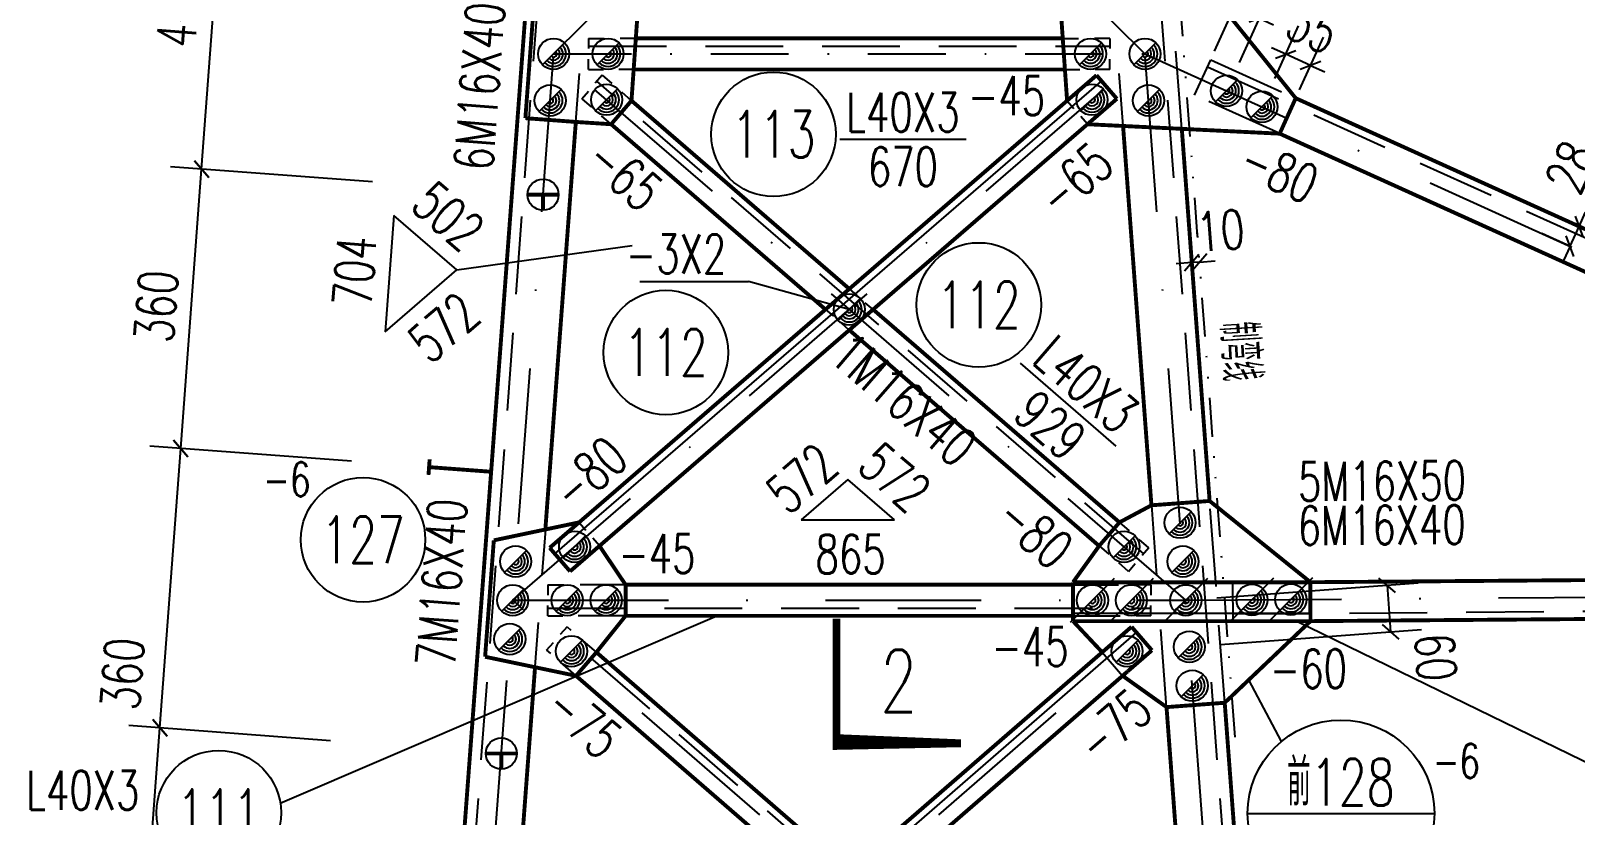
# Model space of a CAD drawing. Header units: millimetres. Extents: x 25940 to 26781, y -9515 to -8921.
# Drawn here: x 26077.5 to 26176.7, y -9267.2 to -9216.8 of the extents above; entities that cross this region are included whole.
import ezdxf
from ezdxf.enums import TextEntityAlignment as Align

# ---------------------------------------------------------------- set-up
doc = ezdxf.new("R2010")
doc.units = ezdxf.units.MM
doc.header["$LTSCALE"] = 10
for name, pattern in [('DASHDOT', [1, 0.5, -0.25, 0, -0.25]), ('DASHDOTX2', [2, 1, -0.5, 0, -0.5]), ('DASHED', [0.75, 0.5, -0.25]), ('DIVIDE2', [0.625, 0.25, -0.125, 0, -0.125, 0, -0.125])]:
    doc.linetypes.add(name, pattern=pattern)
for name, color, linetype in [('1', 1, 'DASHED'), ('2', 1, 'Continuous'), ('3', 1, 'Continuous'), ('4', 2, 'DASHDOTX2'), ('5', 2, 'DASHDOT'), ('7', 3, 'DIVIDE2')]:
    doc.layers.add(name, color=color, linetype=linetype)
doc.styles.add('DXT', font='simplex.shx', dxfattribs={"width": 0.72, "bigfont": 'hztxt.shx'})
doc.styles.get("Standard").update_dxf_attribs({"font": 'SIMPLEX.shx', "width": 0.7, "bigfont": 'gbhzfs.shx'})
doc.dimstyles.new('BZ$0', dxfattribs={"dimtxt": 2.5, "dimasz": 1, "dimexe": 2, "dimexo": 2, "dimgap": 1, "dimtad": 1, "dimdec": 0, "dimlfac": 20, "dimzin": 12, "dimdsep": 46, "dimtxsty": 'DXT', "dimblk": 'OBLIQUE', "dimcen": 0.09, "dimclrd": 1, "dimclre": 1, "dimclrt": 7, "dimadec": 4, "dimazin": 3, "dimtfac": 1.4, "dimtdec": 0, "dimtix": 1, "dimtmove": 2, "dimatfit": 3, "dimldrblk": 'OBLIQUE', "dimfxl": 1, "dimtolj": 1, "dimtzin": 0, "dimarcsym": 0})

# ---------------------------------------------------------------- blocks, each defined once
blk = doc.blocks.new('M16X40')
blk.add_line((-0.1414200067520142, -0.1414200067520142), (0.1414200067520142, 0.1414200067520142))
blk.add_circle((0, 0), 0.2000000029802322)
for radius in [0.1599984774463594, 0.1199988633531256, 0.0799992387231797, 0.0399996193615898]:
    blk.add_arc((0, 0), radius, 225.0000000000001, 45.00000000000005)
blk = doc.blocks.new('_Oblique')
at = {"color": 0, "linetype": 'ByBlock', "lineweight": -2}
blk.add_line((-0.5, -0.5), (0.5, 0.5), dxfattribs=at)
blk = doc.blocks.new('*D60')
at = {"layer": '3', "color": 1, "lineweight": -2}
for p, q in [((26100.94905849594, -9206.565575498635), (26087.98523786182, -9205.59600869814)), ((26088.48805244371, -9225.689163894196), (26089.97966764429, -9205.745172510073)), ((26099.45755849593, -9226.509575498632), (26086.49362266124, -9225.540000082263))]:
    blk.add_line(p, q, dxfattribs=at)
at = {"layer": 'Defpoints', "color": 0}
for p in [(26089.97966764429, -9205.745172510073), (26102.94348827841, -9206.714739310568), (26101.4519882784, -9226.658739310566)]:
    blk.add_point(p, dxfattribs=at)
at = {"layer": '3', "color": 1, "lineweight": -2}
for p, rotation in [((26089.97966764429, -9205.745172510073), 85.72279999990117), ((26088.48805244371, -9225.689163894196), 265.7227999999012)]:
    blk.add_blockref('_Oblique', p, dxfattribs=dict(at, rotation=rotation))
at = {"layer": '3', "color": 7, "insert": (26086.99012653872, -9215.54935891371), "char_height": 2.5, "attachment_point": 5, "rotation": 85.72279999990116, "style": 'DXT'}
blk.add_mtext('\\A1;400', dxfattribs=at)
blk = doc.blocks.new('*D61')
at = {"layer": '3', "color": 1, "lineweight": -2}
for p, q in [((26099.45755849593, -9226.509575498632), (26086.49362266131, -9225.540000082268)), ((26087.14556817922, -9243.639165071052), (26088.48805244378, -9225.689163894202)), ((26098.11505849593, -9244.459575498628), (26085.15113839675, -9243.490001259119))]:
    blk.add_line(p, q, dxfattribs=at)
at = {"layer": 'Defpoints', "color": 0}
for p in [(26088.48805244378, -9225.689163894202), (26101.4519882784, -9226.658739310566), (26100.10948827841, -9244.60873931056)]:
    blk.add_point(p, dxfattribs=at)
at = {"layer": '3', "color": 1, "lineweight": -2}
for p, rotation in [((26088.48805244378, -9225.689163894202), 85.72279999990117), ((26087.14556817922, -9243.639165071052), 265.7227999999012)]:
    blk.add_blockref('_Oblique', p, dxfattribs=dict(at, rotation=rotation))
at = {"layer": '3', "color": 7, "insert": (26085.57307680622, -9234.496355194202), "char_height": 2.5, "attachment_point": 5, "rotation": 85.72279999990116, "style": 'DXT'}
blk.add_mtext('\\A1;360', dxfattribs=at)
blk = doc.blocks.new('*D62')
at = {"layer": '3', "color": 1, "lineweight": -2}
for p, q in [((26098.11505849593, -9244.459575498628), (26085.1511383968, -9243.490001259122)), ((26085.8030839147, -9261.589166247917), (26087.14556817927, -9243.639165071056)), ((26096.77255849594, -9262.409575498632), (26083.80865413223, -9261.440002435984))]:
    blk.add_line(p, q, dxfattribs=at)
at = {"layer": 'Defpoints', "color": 0}
for p in [(26087.14556817927, -9243.639165071056), (26100.10948827841, -9244.60873931056), (26098.76698827841, -9262.558739310565)]:
    blk.add_point(p, dxfattribs=at)
at = {"layer": '3', "color": 1, "lineweight": -2}
for p, rotation in [((26087.14556817927, -9243.639165071056), 85.72279999990117), ((26085.8030839147, -9261.589166247917), 265.7227999999012)]:
    blk.add_blockref('_Oblique', p, dxfattribs=dict(at, rotation=rotation))
at = {"layer": '3', "color": 7, "insert": (26083.39334460244, -9258.105510938987), "char_height": 2.5, "attachment_point": 5, "rotation": 85.72279999990116, "style": 'DXT'}
blk.add_mtext('\\A1;360', dxfattribs=at)
blk = doc.blocks.new('*D63')
at = {"layer": '3', "color": 1, "lineweight": -2}
for p, q in [((26096.77255849594, -9262.409575498632), (26083.80865413228, -9261.440002435987)), ((26084.31146871417, -9281.533157632044), (26085.80308391475, -9261.58916624792)), ((26095.28105849593, -9282.35357549863), (26082.3170389317, -9281.38399382011))]:
    blk.add_line(p, q, dxfattribs=at)
at = {"layer": 'Defpoints', "color": 0}
for p in [(26085.80308391475, -9261.58916624792), (26098.76698827841, -9262.558739310565), (26097.27548827841, -9282.502739310563)]:
    blk.add_point(p, dxfattribs=at)
at = {"layer": '3', "color": 1, "lineweight": -2}
for p, rotation in [((26085.80308391475, -9261.58916624792), 85.72279999990117), ((26084.31146871417, -9281.533157632044), 265.7227999999012)]:
    blk.add_blockref('_Oblique', p, dxfattribs=dict(at, rotation=rotation))
at = {"layer": '3', "color": 7, "insert": (26081.96261534783, -9276.301855653834), "char_height": 2.5, "attachment_point": 5, "rotation": 85.72279999990116, "style": 'DXT'}
blk.add_mtext('\\A1;400', dxfattribs=at)
blk = doc.blocks.new('M16X50')
for p, q in [((-0.2828427124746191, -0.2828427124746191), (0.282842712474619, 0.282842712474619)), ((-0.1414200067520142, -0.1414200067520142), (0.1414200067520142, 0.1414200067520142))]:
    blk.add_line(p, q)
blk.add_circle((0, 0), 0.2000000029802322)
for radius in [0.1599984774463594, 0.1199988633531256, 0.0799992387231797, 0.0399996193615898]:
    blk.add_arc((0, 0), radius, 225.0000000000001, 45.00000000000005)
blk = doc.blocks.new('*D15')
at = {"color": 1, "lineweight": -2}
for p, q in [((26177.01351525977, -9229.376017312505), (26175.17155015311, -9228.542956281524)), ((26176.99384360035, -9229.367120459452), (26177.40592568931, -9228.455973735836)), ((26176.43655385411, -9230.651725499056), (26174.59458874745, -9229.818664468075)), ((26176.41688219468, -9230.642828646003), (26176.99384360035, -9229.367120459452)), ((26176.41688219468, -9230.642828646003), (26176.00480010572, -9231.553975369618))]:
    blk.add_line(p, q, dxfattribs=at)
at = {"layer": 'Defpoints', "color": 0}
for p in [(26176.99384360035, -9229.367120459452), (26178.835808707, -9230.200181490432), (26178.25884730134, -9231.475889676984)]:
    blk.add_point(p, dxfattribs=at)
at = {"color": 1, "lineweight": -2}
for p, rotation in [((26176.99384360035, -9229.367120459452), 245.6643043511653), ((26176.41688219468, -9230.642828646003), 65.66430435116526)]:
    blk.add_blockref('_Oblique', p, dxfattribs=dict(at, rotation=rotation))
at = {"color": 7, "insert": (26176.4987263397, -9225.561353793904), "char_height": 2.5, "attachment_point": 5, "rotation": 65.66430435116526, "style": 'DXT'}
blk.add_mtext('\\A1;28', dxfattribs=at)
blk = doc.blocks.new('*D16')
at = {"color": 1, "lineweight": -2}
for p, q in [((26153.57186058831, -9218.115816761941), (26155.6788772992, -9213.457566788602)), ((26154.85463470979, -9215.279824770836), (26153.94350571867, -9214.867703476133)), ((26155.16623086776, -9218.836981328332), (26157.27324757865, -9214.178731354992)), ((26156.44900498925, -9216.000989337224), (26154.85463470979, -9215.279824770836)), ((26156.44900498925, -9216.000989337224), (26157.36013398037, -9216.413110631927))]:
    blk.add_line(p, q, dxfattribs=at)
at = {"layer": 'Defpoints', "color": 0}
for p in [(26154.85463470979, -9215.279824770836), (26152.74761799891, -9219.938074744176), (26154.34198827836, -9220.659239310564)]:
    blk.add_point(p, dxfattribs=at)
at = {"color": 1, "lineweight": -2}
for p, rotation in [((26154.85463470979, -9215.279824770836), 335.6618389467212), ((26156.44900498925, -9216.000989337224), 155.6618389467212)]:
    blk.add_blockref('_Oblique', p, dxfattribs=dict(at, rotation=rotation))
at = {"color": 7, "insert": (26156.5790927626, -9213.590366824017), "char_height": 2.5, "attachment_point": 5, "rotation": 335.6618389467212, "style": 'DXT'}
blk.add_mtext('\\A1;35', dxfattribs=at)
blk = doc.blocks.new('*D17')
at = {"color": 1, "lineweight": -2}
for p, q in [((26157.43996244516, -9219.865233680392), (26158.96852107864, -9216.485854591036)), ((26158.14427848924, -9218.30811257327), (26157.23314949813, -9217.895991278567)), ((26159.03433272461, -9220.586398246778), (26160.5628913581, -9217.207019157424)), ((26159.7386487687, -9219.029277139658), (26158.14427848924, -9218.30811257327)), ((26159.7386487687, -9219.029277139658), (26160.64977775981, -9219.44139843436))]:
    blk.add_line(p, q, dxfattribs=at)
at = {"layer": 'Defpoints', "color": 0}
for p in [(26158.14427848924, -9218.30811257327), (26156.61571985575, -9221.687491662624), (26158.2100901352, -9222.408656229012)]:
    blk.add_point(p, dxfattribs=at)
at = {"color": 1, "lineweight": -2}
for p, rotation in [((26158.14427848924, -9218.30811257327), 335.6618389467212), ((26159.7386487687, -9219.029277139658), 155.6618389467212)]:
    blk.add_blockref('_Oblique', p, dxfattribs=dict(at, rotation=rotation))
at = {"color": 7, "insert": (26159.86873654205, -9216.61865462645), "char_height": 2.5, "attachment_point": 5, "rotation": 335.6618389467212, "style": 'DXT'}
blk.add_mtext('\\A1;35', dxfattribs=at)
blk = doc.blocks.new('*D18')
at = {"color": 1, "lineweight": -2}
for p, q in [((26151.99302558034, -9230.116580623831), (26151.96204762009, -9229.702380322306)), ((26152.49170506369, -9230.079284481944), (26152.46072710343, -9229.665084180418)), ((26152.11121064131, -9231.696810163914), (26151.1139957205, -9231.771391674523)), ((26152.60989012465, -9231.659514022025), (26152.11121064131, -9231.696810163914)), ((26152.60989012465, -9231.659514022025), (26153.60710504545, -9231.584932511416))]:
    blk.add_line(p, q, dxfattribs=at)
at = {"layer": 'Defpoints', "color": 0}
for p in [(26152.11121064131, -9231.696810163914), (26152.14218860156, -9232.11101046544), (26152.6408680849, -9232.073714323553)]:
    blk.add_point(p, dxfattribs=at)
at = {"color": 1, "lineweight": -2}
for p, rotation in [((26152.11121064131, -9231.696810163914), 4.277177284576082), ((26152.60989012465, -9231.659514022025), 184.2771772845761)]:
    blk.add_blockref('_Oblique', p, dxfattribs=dict(at, rotation=rotation))
at = {"color": 7, "insert": (26153.95185846022, -9229.629333387846), "char_height": 2.5, "attachment_point": 5, "rotation": 4.277177284576082, "style": 'DXT'}
blk.add_mtext('\\A1;10', dxfattribs=at)

msp = doc.modelspace()

# ---------------------------------------------------------------- linework, layer by layer
for p, q in [((26111.17798827836, -9250.39473931056), (26146.31698827838, -9220.035739310562)), ((26137.61049696518, -9223.7845575119), (26129.48549696518, -9223.7845575119)), ((26147.24435883687, -9243.475739310563), (26141.09635883688, -9238.16373931056)), ((26159.7386883036, -9254.226805686154), (26144.47798827838, -9254.226805686154)), ((26108.92745383671, -9289.846531867555), (26148.56745530496, -9255.467169742615)), ((26155.69684453438, -9267.078810199073), (26167.69684453439, -9267.078810199073))]:
    msp.add_line(p, q)
at = {"color": 3}
for p, q in [((26104.88719915165, -9232.169414303526), (26116.1479778084, -9230.589701588384)), ((26093.54185845455, -9266.429513266534), (26121.59642606043, -9254.387739310563)), ((26178.01861741403, -9264.0940111975), (26158.82407922505, -9254.73380084772)), ((26157.88141644454, -9262.4482045701), (26155.76668044349, -9258.504464951851))]:
    msp.add_line(p, q, dxfattribs=at)
at = {"const_width": 0.25}
for points in [[(26096.76048827837, -9383.245239310561), (26118.22048827834, -9096.307739310561)], [(26150.5568365302, -9210.91357523831), (26158.78711487202, -9221.132808012168)], [(26109.92398827834, -9213.939739310566), (26109.28998827838, -9222.415739310569)], [(26116.10798827835, -9221.29223931056), (26116.59898827836, -9214.245239310561)], [(26144.09798827837, -9221.29223931056), (26143.60698827836, -9214.245239310561)], [(26116.38698827836, -9217.289739310563), (26143.81898827836, -9217.289739310563)], [(26110.85098827836, -9250.016239310562), (26145.98998827839, -9219.65773931056)], [(26143.95848827838, -9219.289739310563), (26116.24748827834, -9219.289739310563)], [(26145.98998827839, -9219.65773931056), (26147.29748827836, -9221.17123931056)], [(26147.29748827836, -9221.17123931056), (26112.15848827836, -9251.529739310561)], [(26114.80048827838, -9222.805239310566), (26116.10798827835, -9221.29223931056)], [(26130.10298827837, -9233.38323931056), (26116.10798827835, -9221.29223931056)], [(26157.75689443894, -9223.410708453242), (26158.78711487202, -9221.13280801217)], [(26158.78711487202, -9221.132808012168), (26215.32619812824, -9246.703600215513)], [(26109.28998827838, -9222.415739310569), (26112.53098827839, -9222.658239310562)], [(26112.53098827839, -9222.658239310562), (26110.57298827837, -9248.838739310564)], [(26112.53098827839, -9222.658239310562), (26114.80048827838, -9222.805239310566)], [(26114.80048827838, -9222.805239310566), (26128.5734882784, -9234.704739310566)], [(26157.75689443894, -9223.410708453242), (26145.40548827839, -9222.805239310566)], [(26147.69437358549, -9222.917441063675), (26149.51684053377, -9247.285722953262)], [(26153.25618631966, -9247.006058006835), (26151.46947811052, -9223.116328894075)], [(26214.29619750171, -9248.981601473495), (26157.75689443894, -9223.410708453242)], [(26147.46298827836, -9248.381739310562), (26131.63248827838, -9234.704739310566)], [(26130.10298827837, -9236.026239310564), (26146.15548827833, -9249.895239310563)], [(26147.46298827835, -9248.381739310567), (26149.51684053377, -9247.285722953262)], [(26149.51684053377, -9247.285722953262), (26153.25618631966, -9247.006058006835)], [(26153.25618631966, -9247.006058006835), (26159.7386883036, -9252.226781551266)], [(26112.74298827836, -9248.381739310562), (26107.26198827839, -9249.536239310566)], [(26146.15548827833, -9249.895239310563), (26147.46298827836, -9248.381739310562)], [(26107.26198827839, -9249.536239310566), (26106.70232358657, -9257.015309513217)], [(26112.15848827836, -9251.529739310561), (26110.85098827836, -9250.016239310562)], [(26115.72798827838, -9252.387739310563), (26114.05048840276, -9249.895239203135)], [(26144.47798827838, -9252.226781551253), (26146.15548815399, -9249.895239203135)], [(26215.31515599146, -9251.799424217783), (26159.71945121126, -9252.22680325918)], [(26144.47798827838, -9252.387739310563), (26115.72798827838, -9252.387739310563)], [(26115.72798827838, -9252.387739310563), (26115.72798827838, -9254.387739310563)], [(26159.7386883036, -9252.226781551266), (26144.47798827838, -9252.226781551266)], [(26144.47798827838, -9252.226781551253), (26144.47798827838, -9254.726762966555)], [(26159.71945121126, -9252.22680325918), (26159.7386883036, -9254.726762966568)], [(26113.85471698034, -9256.72733819291), (26115.72798827838, -9254.387739310563)], [(26115.72798827838, -9254.387739310563), (26144.47798827838, -9254.387739310563)], [(26159.7386883036, -9254.726762966568), (26144.47798827838, -9254.726762966568)], [(26146.35300530186, -9256.725727787447), (26144.47798827838, -9254.726762966555)], [(26154.22575760325, -9259.970007689339), (26159.73868830366, -9254.726762966568)], [(26159.7386883036, -9254.726762966568), (26234.46598827836, -9254.151739310559)], [(26108.59993980592, -9289.469034772175), (26148.23976251414, -9255.089341580133)], [(26148.23976022136, -9255.089338936563), (26149.55026022136, -9256.600338936569)], [(26112.54421698035, -9258.238338192908), (26113.85471698034, -9256.72733819291)], [(26130.10298827837, -9270.819239310562), (26113.85471698034, -9256.727338192915)], [(26149.55026022136, -9256.600338936576), (26147.98916467086, -9257.95426091575)], [(26106.70198827832, -9257.01523931057), (26112.54416275502, -9258.23840071445)], [(26109.911193449, -9257.687142540706), (26107.85690472288, -9285.15441872139)], [(26147.98216322981, -9257.96033319295), (26109.91044439235, -9290.979540058537)], [(26112.54421317705, -9258.238342578095), (26128.57648827836, -9272.143239310562)], [(26150.48644288229, -9260.249776550692), (26147.6634780123, -9258.236725576675)], [(26154.22575843066, -9259.970007627435), (26150.48644288229, -9260.249776550692)], [(26150.48644288229, -9260.249776550692), (26152.34907183383, -9285.154418721395)], [(26156.09088735377, -9284.908296029938), (26154.22575760325, -9259.97000768934)]]:
    msp.add_lwpolyline(points, dxfattribs=at)
at = {"color": 2, "const_width": 0.4999999999999999}
msp.add_lwpolyline([(26137.27821551041, -9262.573980789846), (26129.2782155104, -9262.57398078986), (26129.27821551037, -9254.57398078986)], dxfattribs=at)
for centre, radius in [((26125.23397712646, -9223.452598339558), 4), ((26138.42658088135, -9234.4141782489), 4), ((26118.31289367066, -9237.46776358162), 4), ((26098.85985417467, -9249.499723607565), 4), ((26161.69684453441, -9267.078810199073), 6), ((26089.58750635764, -9267.03209064217), 4)]:
    msp.add_circle(centre, radius)
at = {"layer": '1'}
for p, q in [((26097.50848827837, -9383.30123931056), (26118.96848827837, -9096.363739310566)), ((26162.69748827836, -9383.30123931056), (26141.23748827835, -9096.363739310566)), ((26151.46843986951, -9223.102446774577), (26150.55683653021, -9210.913575238315)), ((26113.35298827835, -9217.289739310563), (26113.35298827835, -9217.949739310565)), ((26113.35298827835, -9217.289739310563), (26114.35398827838, -9217.289739310563)), ((26113.35298827835, -9217.789739310567), (26146.85298827837, -9217.789739310567)), ((26116.38698827836, -9217.289739310563), (26115.38548827837, -9217.289739310563)), ((26143.81898827837, -9217.289739310563), (26144.82048827835, -9217.289739310563)), ((26146.85298827837, -9217.289739310563), (26145.85198827838, -9217.289739310563)), ((26146.85298827837, -9217.289739310563), (26146.85298827837, -9217.949739310565)), ((26113.35298827835, -9219.289739310563), (26113.35298827835, -9218.629739310565)), ((26146.85298827837, -9219.289739310563), (26146.85298827837, -9218.629739310565)), ((26152.29448827836, -9220.940239310563), (26153.32448827839, -9218.662239310563)), ((26153.32448827839, -9218.662239310563), (26158.78711487202, -9221.132808012166)), ((26112.53098827838, -9222.65823931056), (26112.76348827836, -9219.549739310562)), ((26113.35298827835, -9219.289739310563), (26114.30798827838, -9219.289739310563)), ((26114.21598827838, -9219.657739310562), (26113.78448827836, -9220.157239310567)), ((26114.21598827838, -9219.657739310562), (26114.84048827835, -9220.19673931056)), ((26116.24748827835, -9219.289739310563), (26115.29198827837, -9219.289739310563)), ((26143.95848827837, -9219.289739310563), (26144.91398827835, -9219.289739310563)), ((26146.85298827837, -9219.289739310563), (26145.89798827838, -9219.289739310563)), ((26147.69437525817, -9222.91744114567), (26147.44248827836, -9219.549739310562)), ((26153.11848827838, -9219.118239310557), (26220.58748827836, -9249.631739310564)), ((26112.90848827837, -9221.171239310563), (26113.33998827835, -9220.671739310566)), ((26149.02798827836, -9250.39473931056), (26113.88898827838, -9220.035739310562)), ((26116.10798827835, -9221.292239310562), (26115.48348827837, -9220.752739310567)), ((26112.90848827837, -9221.171239310563), (26113.53298827835, -9221.710239310562)), ((26144.09798827837, -9221.292239310562), (26144.52948827835, -9221.791239310562)), ((26157.75689443894, -9223.410708453242), (26152.29448827836, -9220.940239310563)), ((26114.80048827838, -9222.805239310566), (26114.17598827837, -9222.266239310567)), ((26145.40548827838, -9222.805239310566), (26144.97398827836, -9222.306239310567)), ((26145.40548827838, -9222.805239310566), (26145.40548827838, -9222.805239310566)), ((26145.40548827838, -9222.805239310566), (26145.40548827838, -9222.805239310566)), ((26130.10298827838, -9233.383239310562), (26130.60798827835, -9233.819239310562)), ((26128.57348827838, -9234.704739310566), (26129.07798827837, -9235.140739310566)), ((26131.63248827838, -9234.704739310566), (26131.12798827835, -9234.268739310566)), ((26130.10298827838, -9236.02623931056), (26129.59798827837, -9235.59023931056)), ((26149.51689433211, -9247.285718929694), (26149.85298827836, -9251.781739310565)), ((26154.22575760325, -9259.97000768934), (26153.25618631966, -9247.006058006831)), ((26112.74298827837, -9248.381739310564), (26113.17448827835, -9248.88123931056)), ((26147.46298827835, -9248.381739310564), (26148.08748827836, -9248.92123931056)), ((26110.57298827837, -9248.83873931056), (26110.35298827836, -9251.781739310565)), ((26114.05048827837, -9249.895239310565), (26113.61898827836, -9249.39573931056)), ((26149.35498827836, -9250.016239310564), (26148.73048827838, -9249.47673931056)), ((26114.05048827837, -9249.895239310565), (26114.05048827837, -9249.895239310565)), ((26114.05048827837, -9249.895239310565), (26114.05048827837, -9249.895239310565)), ((26146.15548827835, -9249.895239310565), (26146.77998827836, -9250.43473931056)), ((26149.35498827836, -9250.016239310564), (26148.92348827838, -9250.51573931056)), ((26148.04748827836, -9251.529739310565), (26147.42298827838, -9250.99023931056)), ((26148.04748827836, -9251.529739310565), (26148.47898827837, -9251.03023931056)), ((26110.72798827838, -9252.387739310563), (26110.72798827838, -9253.047739310561)), ((26110.72798827838, -9252.387739310563), (26111.75198827838, -9252.387739310563)), ((26115.72798827838, -9252.387739310563), (26112.80698827836, -9252.387739310563)), ((26144.47798827838, -9252.387739310563), (26147.39898827837, -9252.387739310563)), ((26149.47798827838, -9252.387739310563), (26148.45398827838, -9252.387739310563)), ((26149.47798827838, -9252.387739310563), (26149.47798827838, -9253.047739310561)), ((26159.71945121126, -9252.22680325918), (26154.71948827835, -9252.265239310558)), ((26154.71948827835, -9252.265239310558), (26154.73848827838, -9254.765239310558)), ((26154.73498827836, -9254.265239310564), (26234.46198827838, -9253.65223931056)), ((26110.72798827838, -9254.387739310561), (26110.72798827838, -9253.727739310563)), ((26110.72798827838, -9253.88773931056), (26149.47798827838, -9253.88773931056)), ((26110.72798827838, -9254.387739310561), (26111.69348827836, -9254.387739310561)), ((26115.72798827838, -9254.387739310561), (26112.68848827837, -9254.387739310561)), ((26144.47798827838, -9254.387739310561), (26147.51748827836, -9254.387739310561)), ((26149.47798827838, -9254.387739310561), (26148.51248827836, -9254.387739310561)), ((26149.47798827838, -9254.387739310561), (26149.47798827838, -9253.727739310563)), ((26109.8943572272, -9257.911978238437), (26110.12648827837, -9254.813739310557)), ((26111.96621698032, -9255.089338192907), (26111.53371698033, -9255.58783819291)), ((26151.2785287579, -9289.846537104111), (26111.63871290114, -9255.467335958112)), ((26111.96641825907, -9255.089622383706), (26112.21148827837, -9255.30223931056)), ((26150.48644288229, -9260.249776550694), (26150.07948827835, -9254.813739310557)), ((26154.73848827838, -9254.765239310558), (26159.7386883036, -9254.726762966566)), ((26110.65571698032, -9256.600338192908), (26111.08821698031, -9256.101838192904)), ((26110.65579285688, -9256.600250737492), (26110.90148827836, -9256.81323931056)), ((26113.85466275501, -9256.727400714444), (26112.85398827837, -9255.85923931056)), ((26112.54416275502, -9258.23840071445), (26111.54348827837, -9257.37023931056)), ((26146.35300623769, -9256.72572886647), (26147.6634780123, -9258.236725576675))]:
    msp.add_line(p, q, dxfattribs=at)
at = {"layer": '2'}
for p in [(26116.63526720871, -9232.910174704026), (26130.10298827838, -9234.704739310566)]:
    msp.add_line(p, (26123.63526720872, -9232.910174704026), dxfattribs=at)
at = {"layer": '2', "const_width": 0.25}
for points in [[(26111.42698827841, -9227.33023931056), (26110.42698827838, -9227.33023931056), (26110.42698827838, -9228.330239310568), (26110.42698827838, -9227.33023931056), (26109.42698827838, -9227.33023931056)], [(26107.08998827838, -9245.130739310565), (26103.10098827838, -9244.832739310563), (26103.06398827837, -9245.331239310564), (26103.13848827838, -9244.33373931056)], [(26108.74198827838, -9263.229739310567), (26107.74198827838, -9263.229739310567), (26107.74198827838, -9264.22973931056), (26107.74198827838, -9263.229739310567), (26106.74198827838, -9263.229739310567)]]:
    msp.add_lwpolyline(points, dxfattribs=at)
at = {"layer": '2'}
for centre in [(26110.42698827838, -9227.33023931056), (26107.7419882784, -9263.229739310565)]:
    msp.add_circle(centre, 1, dxfattribs=at)
at = {"layer": '3'}
for p, q in [((26100.83919915165, -9228.671914303532), (26100.27969915163, -9236.149914303533)), ((26104.88719915165, -9232.169414303526), (26100.83919915165, -9228.671914303532)), ((26100.27969915163, -9236.149914303533), (26104.88719915165, -9232.169414303526)), ((26130.00702088887, -9245.625347153155), (26127.00702088887, -9248.217347153159)), ((26133.00702088887, -9248.217347153159), (26130.00702088887, -9245.625347153155)), ((26127.00702088887, -9248.217347153159), (26133.00702088887, -9248.217347153159))]:
    msp.add_line(p, q, dxfattribs=at)
at = {"layer": '4'}
for p, q in [((26096.85298827837, -9408.82323931056), (26120.28948827836, -9095.459739310567)), ((26163.35298827835, -9408.82323931056), (26139.91648827836, -9095.459739310567)), ((26111.10298827836, -9218.28973931056), (26148.07498827835, -9181.606739310566)), ((26149.10298827836, -9218.28973931056), (26112.13098827837, -9181.606739310566)), ((26108.47798827836, -9253.387739310567), (26149.10298827836, -9218.28973931056)), ((26151.72798827836, -9253.387739310567), (26111.10298827836, -9218.28973931056)), ((26149.10298827836, -9218.28973931056), (26225.45548827835, -9252.821239310562)), ((26105.47798827836, -9293.500239310562), (26151.72798827836, -9253.387739310567)), ((26108.47798827836, -9253.387739310567), (26151.72798827836, -9253.387739310567)), ((26154.72798827836, -9293.500239310562), (26108.47798827836, -9253.387739310567)), ((26151.72798827836, -9253.388239310563), (26235.45498827836, -9252.744239310561))]:
    msp.add_line(p, q, dxfattribs=at)
at = {"layer": '5'}
msp.add_line((26111.10298827836, -9218.28973931056), (26149.10298827836, -9218.28973931056), dxfattribs=at)
at = {"layer": '7'}
msp.add_line((26154.89225827838, -9262.176714310555), (26150.92479427836, -9209.12834931056), dxfattribs=at)

# ---------------------------------------------------------------- block references
at = {"layer": '2', "xscale": 5, "yscale": 5, "zscale": 5}
for p in [(26111.10298827836, -9218.28973931056), (26114.60298827835, -9218.28973931056), (26145.60298827837, -9218.28973931056), (26149.10298827836, -9218.28973931056), (26154.34198827836, -9220.659239310564), (26110.87948827837, -9221.281239310567), (26114.50798827835, -9221.231739310562), (26145.69798827837, -9221.231739310562), (26149.32648827835, -9221.281239310567), (26156.61998827836, -9221.689239310555), (26130.10298827838, -9234.704739310566), (26151.3549882784, -9248.401739310559), (26112.45048827838, -9249.955739310564), (26147.75548827838, -9249.955739310564), (26108.66448827838, -9250.894739310563), (26151.54148827838, -9250.894739310563), (26108.47798827836, -9253.387739310567), (26111.97798827838, -9253.387739310567), (26114.47798827838, -9253.387739310567), (26108.29148827834, -9255.88073931057), (26112.25521698033, -9256.663838192904), (26147.95076022135, -9256.663838936563), (26151.95148827836, -9256.379739310561), (26152.13794288229, -9258.872776550692)]:
    msp.add_blockref('M16X40', p, dxfattribs=at)
at = {"layer": '2', "color": 3, "xscale": 4.999999867548468, "yscale": 4.99999986754483, "zscale": 4.999999867545234}
for p in [(26145.72798827838, -9253.387739310554), (26148.22798827838, -9253.387739310567), (26151.72798827836, -9253.387739310567), (26155.97798827836, -9253.355739310557), (26158.47798827836, -9253.336239310558)]:
    msp.add_blockref('M16X50', p, dxfattribs=at)

# ---------------------------------------------------------------- texts
at = {"width": 0.7}
for s, height, p in [('-45', 2.5, (26140.2048516844, -9222.224741116115)), ('L40X3', 2.5, (26133.54799696518, -9223.2845575119)), ('670', 2.5, (26133.54799696518, -9226.784557511903)), ('-45', 2.5, (26117.74248827835, -9251.637739310563)), ('-45', 2.5, (26141.71446023619, -9257.613603867854)), ('\\M+5C7B0128', 3, (26161.69684453441, -9266.57881019907)), ('L40X3', 2.5, (26080.85366264, -9266.841493497865))]:
    msp.add_text(s, height=height, dxfattribs=at).set_placement(p, align=Align.CENTER)
for s, p in [('113', (26125.23397712646, -9223.452448339562)), ('112', (26138.42672588132, -9234.414328248906)), ('112', (26118.31268367066, -9237.46781358162)), ('127', (26098.86000417469, -9249.499723607565)), ('111', (26089.58750635764, -9267.032240642166))]:
    msp.add_text(s, height=3, dxfattribs=at).set_placement(p, align=Align.MIDDLE_CENTER)
for s, rotation, p in [('-65', 319.1743999999742, (26114.82092885855, -9226.951129439563)), ('-65', 40.82560000002581, (26145.40685404331, -9227.30705233722)), ('-80', 335.6645000000555, (26157.19727837979, -9226.970856527669)), ('L40X3', 319.1743999999742, (26144.49735883689, -9240.44123931056)), ('929', 319.1743999999742, (26142.2088588369, -9243.089739310564)), ('-80', 40.82560000002581, (26114.1896948925, -9246.184529551638)), ('-80', 319.1743999999742, (26141.18345518206, -9249.939446200746)), ('-60', 0.4405999999560504, (26159.61536246879, -9259.045738897894)), ('-75', 40.93489999975912, (26147.89828771432, -9262.400776672339)), ('-75', 319.0651000002409, (26112.20188179682, -9262.125454386824))]:
    msp.add_text(s, height=2.5, rotation=rotation, dxfattribs=at).set_placement(p, align=Align.CENTER)
for p in [(26092.44404623362, -9246.717951921633), (26167.5935195903, -9264.813716182156)]:
    msp.add_text('-6', height=2.2, dxfattribs=at).set_placement(p)
at = {"color": 2, "width": 0.7}
msp.add_text('2', height=4, dxfattribs=at).set_placement((26133.27821551039, -9258.57398078987), align=Align.MIDDLE)
at = {"layer": '2', "width": 0.7}
msp.add_text('-3X2', height=2.5, dxfattribs=at).set_placement((26115.74963374211, -9232.38748247969))
at = {"layer": '3', "width": 0.7}
for s, rotation, p in [('6M16X40', 85.7227999999046, (26108.3382782366, -9220.508973608865)), ('1M16X40', 319.1743999999742, (26132.29343090779, -9242.00276035357)), ('5M16X50', 0.4405999999560504, (26164.3517373235, -9247.720848364193)), ('7M16X40', 85.7227999999046, (26105.90474893741, -9252.400068605906)), ('6M16X40', 0.4405999999560504, (26164.33001529426, -9250.559397347257))]:
    msp.add_text(s, height=2.5, rotation=rotation, dxfattribs=at).set_placement(p, align=Align.BOTTOM_CENTER)
for s, rotation, p in [('502', 319.1743999999742, (26103.51669915164, -9229.663914303528)), ('704', 85.7227999999046, (26099.56219915164, -9232.336414303527)), ('572', 40.82569999987528, (26104.87169915164, -9236.808414303532)), ('\\M+5D6C6\\M+5CDE4\\M+5CFDF', 273.4276000000349, (26153.98289699925, -9237.46784149955)), ('572', 40.82560000002581, (26127.88611485471, -9246.501605681719)), ('572', 319.1743999999742, (26132.20880429541, -9246.43481507077))]:
    msp.add_text(s, height=2.5, rotation=rotation, dxfattribs=at).set_placement(p, align=Align.CENTER)
msp.add_text('865', height=2.5, dxfattribs=at).set_placement((26130.18115240406, -9251.67671844704), align=Align.CENTER)

# ---------------------------------------------------------------- dimensions: what is measured, and where the dimension line sits
at = {"color": 3}
for p1, p2, distance, picture, middle in [((26154.34198827836, -9220.659239310564), (26152.74761799891, -9219.938074744176), -5.11261305342474, '*D16', (26156.5790927626, -9213.590366824017)), ((26158.2100901352, -9222.408656229012), (26156.61571985575, -9221.687491662624), -3.7090018233457553, '*D17', (26159.86873654205, -9216.61865462645))]:
    dim = msp.add_aligned_dim(p1=p1, p2=p2, distance=distance, text='35', dimstyle='BZ$0', dxfattribs=at)
    dim.commit()
    dim.dimension.update_dxf_attribs({"geometry": picture, "text_midpoint": middle})
for base, p1, p2, angle, text, picture, middle in [((26176.99384360035, -9229.367120459452), (26178.25884730134, -9231.475889676984), (26178.835808707, -9230.200181490432), 65.66430435116526, '28', '*D15', (26176.4987263397, -9225.561353793904)), ((26152.11121064131, -9231.696810163914), (26152.64086808491, -9232.073714323553), (26152.14218860156, -9232.11101046544), 184.277177284545, '10', '*D18', (26153.95185846022, -9229.629333387846))]:
    dim = msp.add_linear_dim(base=base, p1=p1, p2=p2, angle=angle, text=text, dimstyle='BZ$0', dxfattribs=at)
    dim.commit()
    dim.dimension.update_dxf_attribs({"geometry": picture, "text_midpoint": middle, "dimtype": 129})
at = {"layer": '3'}
for base, p1, p2, text, picture, middle in [((26089.97966764429, -9205.745172510073), (26101.4519882784, -9226.658739310564), (26102.94348827841, -9206.714739310568), '400', '*D60', (26086.99012653872, -9215.54935891371)), ((26088.48805244378, -9225.689163894202), (26100.1094882784, -9244.60873931056), (26101.4519882784, -9226.658739310564), '360', '*D61', (26085.57307680622, -9234.496355194202))]:
    dim = msp.add_linear_dim(base=base, p1=p1, p2=p2, angle=265.7227999999012, text=text, dimstyle='BZ$0', dxfattribs=at)
    dim.commit()
    dim.dimension.update_dxf_attribs({"geometry": picture, "text_midpoint": middle})
for base, p1, p2, text, picture, middle in [((26087.14556817927, -9243.639165071056), (26098.76698827841, -9262.558739310565), (26100.1094882784, -9244.60873931056), '360', '*D62', (26083.39334460244, -9258.105510938987)), ((26085.80308391475, -9261.58916624792), (26097.2754882784, -9282.502739310563), (26098.76698827841, -9262.558739310565), '400', '*D63', (26081.96261534783, -9276.301855653834))]:
    dim = msp.add_linear_dim(base=base, p1=p1, p2=p2, angle=265.7227999999012, text=text, dimstyle='BZ$0', dxfattribs=at)
    dim.commit()
    dim.dimension.update_dxf_attribs({"geometry": picture, "text_midpoint": middle, "dimtype": 128})
msp.add_linear_dim(base=(26164.87765154898, -9255.412988911994), p1=(26151.72798827837, -9253.387739310563), p2=(26151.95148827836, -9256.379739310561), angle=274.2772000000988, location=(26167.78266929142, -9257.042616804902), text='60', dimstyle='BZ$0', dxfattribs=at).render()

doc.saveas('drawing.dxf')
